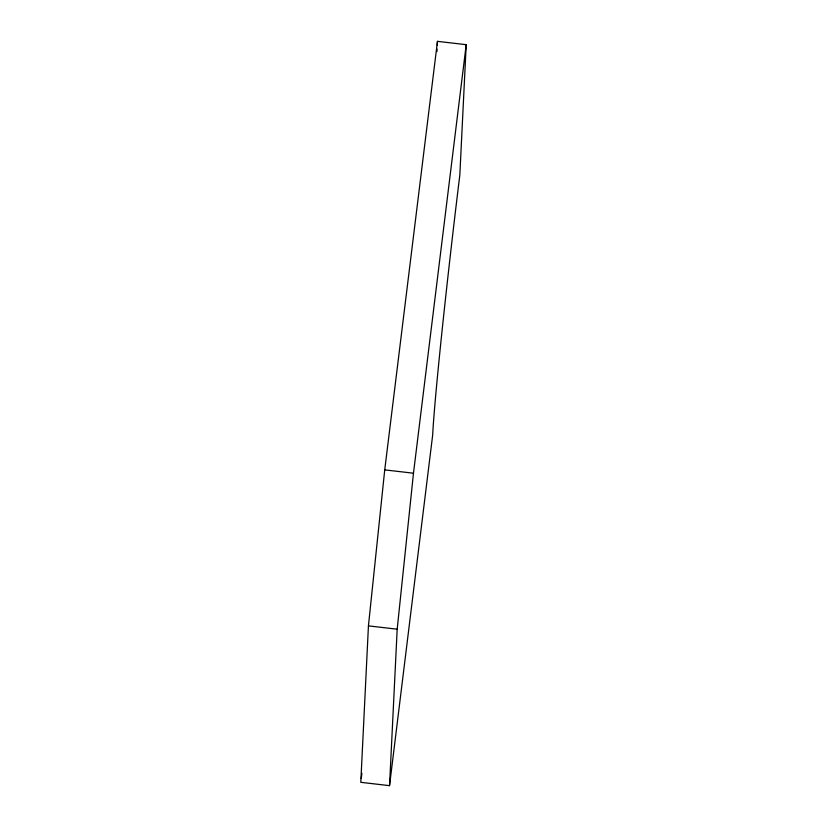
<?xml version="1.0" encoding="UTF-8"?>
<svg xmlns="http://www.w3.org/2000/svg" width="827" height="827" viewBox="0 0 827 827"><rect width="100%" height="100%" fill="white"/><g stroke="black" fill="none" stroke-linecap="round" stroke-linejoin="round"><path stroke-width="1.24" d="M368.439 625.874L360.789 782.321L389.538 785.65L432.676 435.033A206.771 4.548 -83.4 0 1 459.833 175.055L466.211 44.679L437.462 41.35L384.731 469.881L368.439 625.874L397.187 629.192L389.538 785.65M436.966 51.574L437.09 49.02M437.276 45.185L437.462 41.35M397.187 629.192L413.479 473.209L466.211 44.679M361.265 778.486L361.885 773.369M384.731 469.881L413.479 473.209"/></g></svg>
